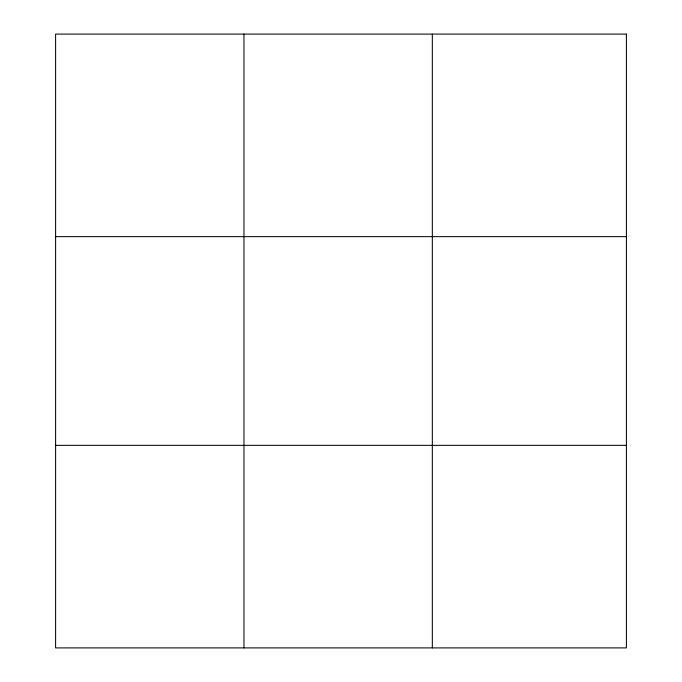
<?xml version="1.0" encoding="UTF-8"?>
<svg xmlns="http://www.w3.org/2000/svg" width="682" height="682" viewBox="0 0 682 682"><rect width="100%" height="100%" fill="white"/><g stroke="black" fill="none" stroke-linecap="round" stroke-linejoin="round"><path stroke-width="1.02" d="M243.96 34.1L243.96 647.9M432.328 34.1L432.328 647.9M55.6 236.654L626.4 236.654M55.6 445.346L626.4 445.346M626.4 34.1L626.4 647.9L55.6 647.9L55.6 34.1L626.4 34.1"/></g></svg>
